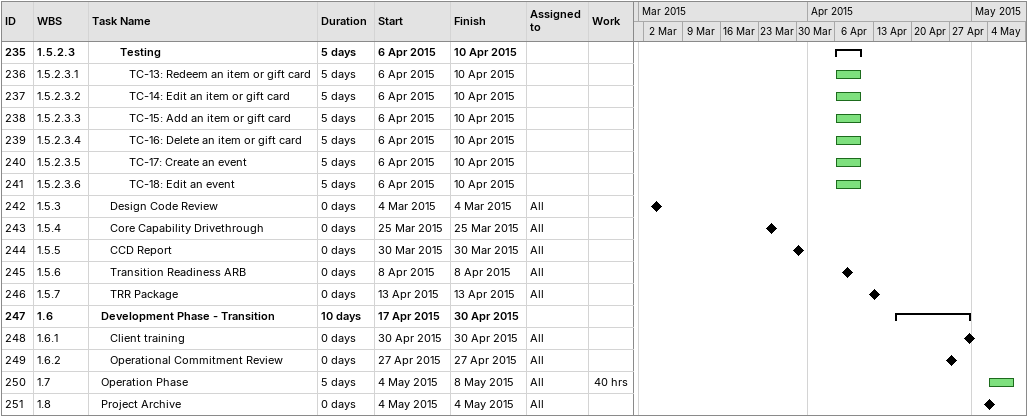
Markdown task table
| ID | WBS | Task | Duration | Start | Finish | Resources | Work (h) |
|---|---|---|---|---|---|---|---|
| 235 | 1.5.2.3 | **Testing** | 5d | 2015-04-06 | 2015-04-10 |  |  |
| 236 | 1.5.2.3.1 | TC-13: Redeem an item or gift card | 5d | 2015-04-06 | 2015-04-10 |  |  |
| 237 | 1.5.2.3.2 | TC-14: Edit an item or gift card | 5d | 2015-04-06 | 2015-04-10 |  |  |
| 238 | 1.5.2.3.3 | TC-15: Add an item or gift card | 5d | 2015-04-06 | 2015-04-10 |  |  |
| 239 | 1.5.2.3.4 | TC-16: Delete an item or gift card | 5d | 2015-04-06 | 2015-04-10 |  |  |
| 240 | 1.5.2.3.5 | TC-17: Create an event | 5d | 2015-04-06 | 2015-04-10 |  |  |
| 241 | 1.5.2.3.6 | TC-18: Edit an event | 5d | 2015-04-06 | 2015-04-10 |  |  |
| 242 | 1.5.3 | Design Code Review | 0d | 2015-03-04 | 2015-03-04 | All |  |
| 243 | 1.5.4 | Core Capability Drivethrough | 0d | 2015-03-25 | 2015-03-25 | All |  |
| 244 | 1.5.5 | CCD Report | 0d | 2015-03-30 | 2015-03-30 | All |  |
| 245 | 1.5.6 | Transition Readiness ARB | 0d | 2015-04-08 | 2015-04-08 | All |  |
| 246 | 1.5.7 | TRR Package | 0d | 2015-04-13 | 2015-04-13 | All |  |
| 247 | 1.6 | **Development Phase - Transition** | 10d | 2015-04-17 | 2015-04-30 |  |  |
| 248 | 1.6.1 | Client training | 0d | 2015-04-30 | 2015-04-30 | All |  |
| 249 | 1.6.2 | Operational Commitment Review | 0d | 2015-04-27 | 2015-04-27 | All |  |
| 250 | 1.7 | Operation Phase | 5d | 2015-05-04 | 2015-05-08 | All | 40 |
| 251 | 1.8 | Project Archive | 0d | 2015-05-04 | 2015-05-04 | All |  |
